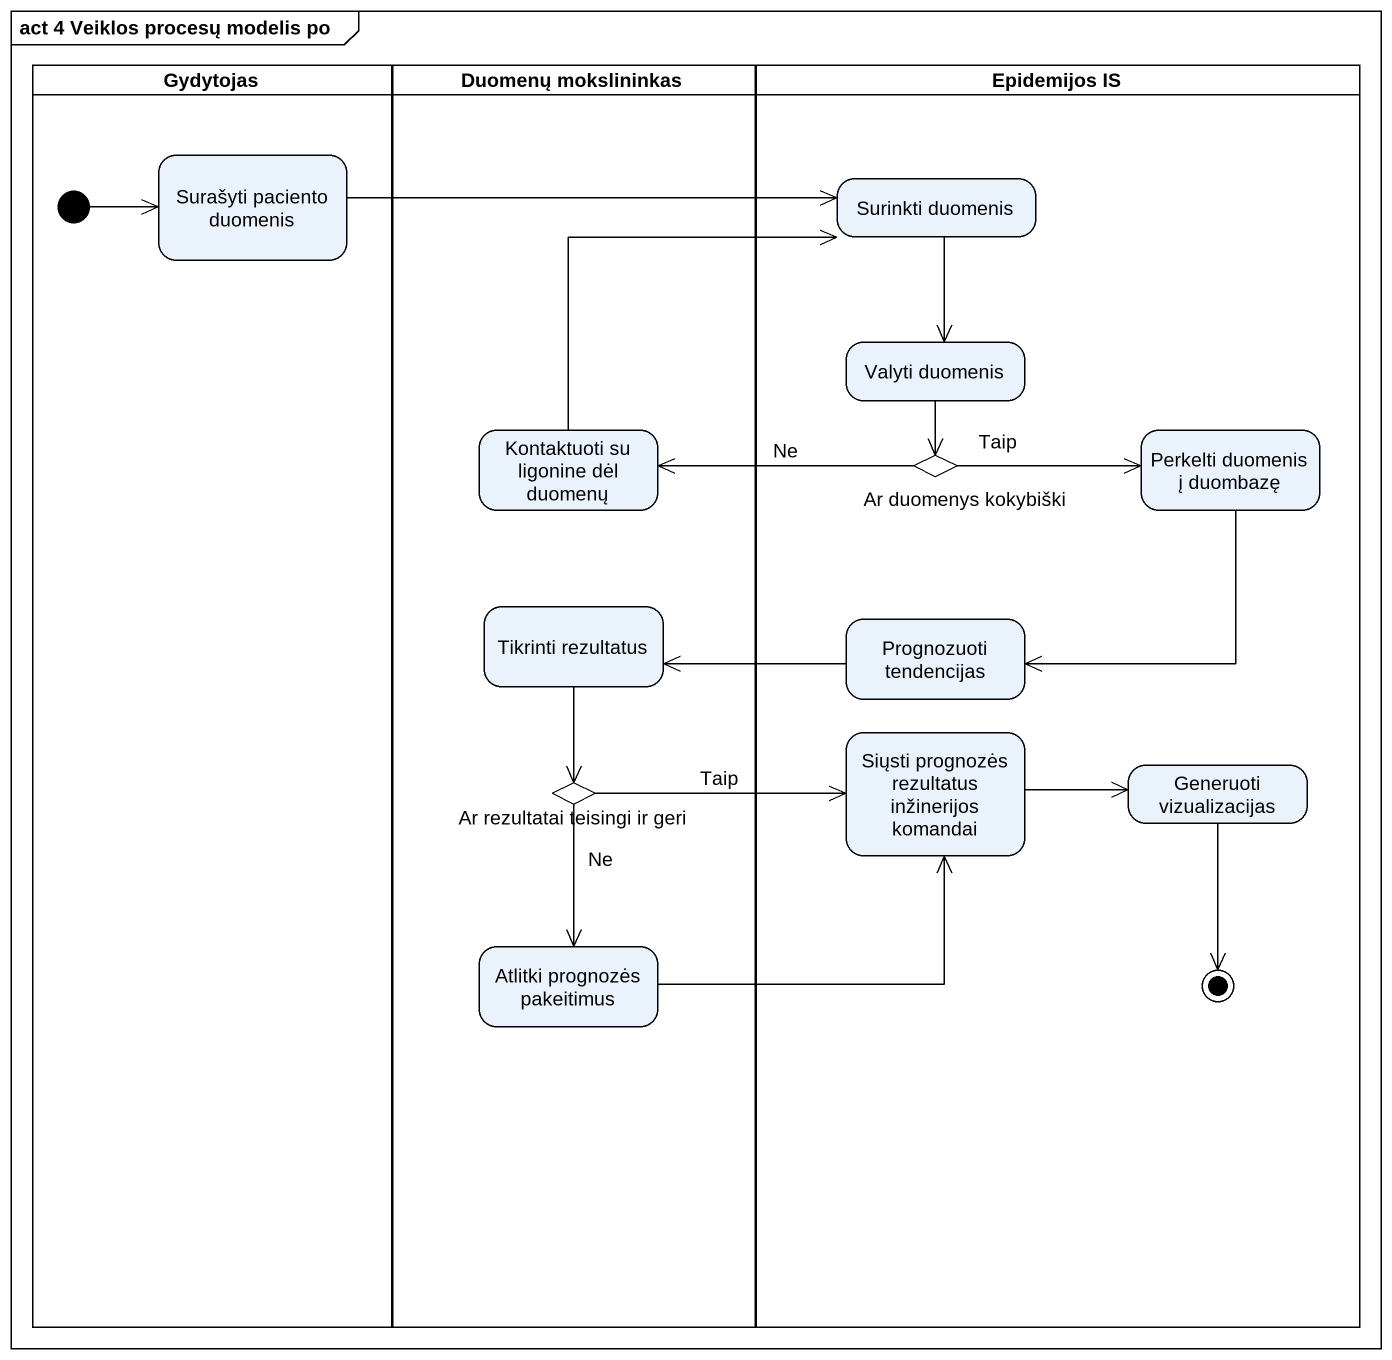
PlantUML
@startuml
mainframe act 4 Veiklos procesų modelis po
hide empty description
state Gydytojas <<partition>> {
  state "Surašyti paciento duomenis" as Surašyti_paciento_duomenis
  [*] -right-> Surašyti_paciento_duomenis
}
state "Duomenų mokslininkas" as Duomenų_mokslininkas <<partition>> {
  state "Kontaktuoti su ligonine dėl duomenų" as Kontaktuoti_su_ligonine_dėl
  state "Tikrinti rezultatus" as Tikrinti_rezultatus
  state "Ar rezultatai teisingi ir geri" as Ar_rezultatai_teisingi_ir <<choice>>
  state "Atlitki prognozės pakeitimus" as Atlitki_prognozės_pakeitimus
}
state "Epidemijos IS" as Epidemijos_IS <<partition>> {
  state "Surinkti duomenis" as Surinkti_duomenis
  state "Valyti duomenis" as Valyti_duomenis
  state "Ar duomenys kokybiški" as Ar_duomenys_kokybiški <<choice>>
  state "Perkelti duomenis į duombazę" as Perkelti_duomenis_į_duombazę
  state "Prognozuoti tendencijas" as Prognozuoti_tendencijas
  state "Siųsti prognozės rezultatus inžinerijos komandai" as Siųsti_prognozės_rezultatus
  state "Generuoti vizualizacijas" as Generuoti_vizualizacijas
  Generuoti_vizualizacijas --> [*]
}
Surašyti_paciento_duomenis -right-> Surinkti_duomenis
Surinkti_duomenis --> Valyti_duomenis
Valyti_duomenis --> Ar_duomenys_kokybiški
Kontaktuoti_su_ligonine_dėl -up-> Surinkti_duomenis
Ar_duomenys_kokybiški -left-> Kontaktuoti_su_ligonine_dėl : Ne
Ar_duomenys_kokybiški -right-> Perkelti_duomenis_į_duombazę : Taip
Perkelti_duomenis_į_duombazę --> Prognozuoti_tendencijas
Tikrinti_rezultatus --> Ar_rezultatai_teisingi_ir
Prognozuoti_tendencijas -left-> Tikrinti_rezultatus
Siųsti_prognozės_rezultatus -right-> Generuoti_vizualizacijas
Ar_rezultatai_teisingi_ir -right-> Siųsti_prognozės_rezultatus : Taip
Ar_rezultatai_teisingi_ir --> Atlitki_prognozės_pakeitimus : Ne
Atlitki_prognozės_pakeitimus -right-> Siųsti_prognozės_rezultatus
@enduml
